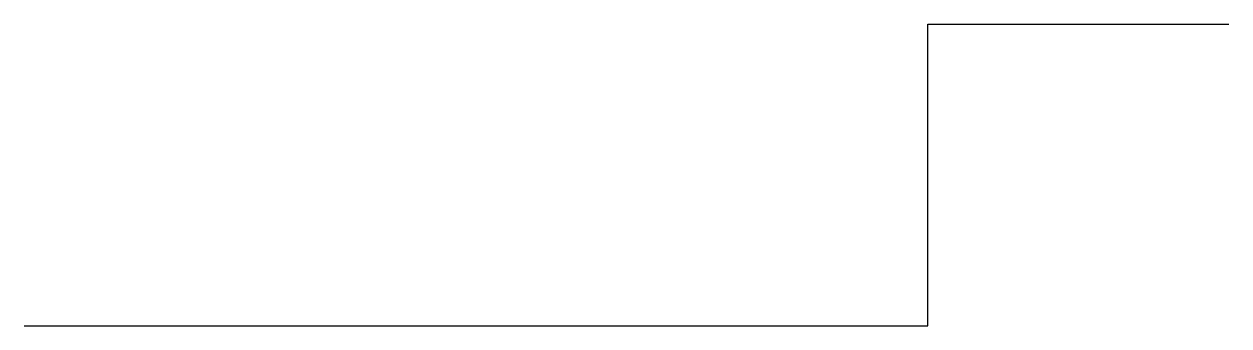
# Model space of a CAD drawing. Header units: inches. Extents: x -2 to 0, y 1.5 to 2.
import ezdxf

# ---------------------------------------------------------------- set-up
doc = ezdxf.new("R2010")
doc.units = ezdxf.units.IN
doc.header["$MEASUREMENT"] = 0

msp = doc.modelspace()

# ---------------------------------------------------------------- linework, layer by layer
at = {"color": 7, "linetype": 'Continuous'}
for p, q in [((-0.5, 1.5), (-0.5, 2)), ((-0.5, 2), (0, 2)), ((-2, 1.5), (-0.5, 1.5))]:
    msp.add_line(p, q, dxfattribs=at)

doc.saveas('drawing.dxf')
